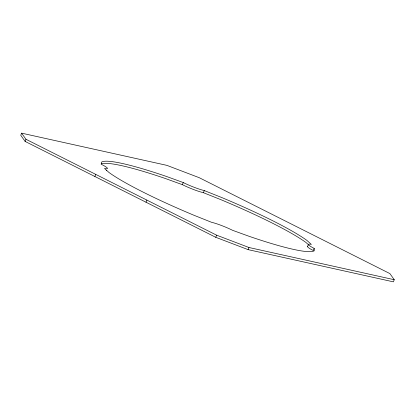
<?xml version="1.0" encoding="UTF-8"?>
<svg xmlns="http://www.w3.org/2000/svg" width="415" height="415" viewBox="0 0 415 415"><rect width="100%" height="100%" fill="white"/><g stroke="black" fill="none" stroke-linecap="round" stroke-linejoin="round"><path stroke-width="0.62" d="M21.611 133.153L20.75 135.28L25.118 141.416L215.748 237.297L248.103 249.633L393.389 281.847L394.25 279.72L389.882 273.584L199.252 177.703L166.897 165.367L21.611 133.153L25.979 139.29L216.609 235.17L248.964 247.506L394.25 279.72M25.118 141.416L25.979 139.29M94.853 176.489L95.72 174.362M146.007 202.219L146.874 200.092M101.063 164.039A115.567 13.482 22.1 0 1 165.72 178.632L182.403 184.68L183.269 182.553A16.455 1.919 22.1 0 0 204.289 190.573L221.574 197.473A115.567 13.482 22.1 0 1 306.83 240.352L311.359 244.425A16.455 1.919 22.1 0 0 314.197 248.409L314.254 250.779A115.567 13.482 22.1 0 1 249.28 236.368L232.597 230.32A16.455 1.919 22.1 0 0 211.572 222.3L194.287 215.401A115.567 13.482 22.1 0 1 109.031 172.521L104.502 168.449A16.455 1.919 22.1 0 0 101.665 164.465L101.608 162.094A115.567 13.482 22.1 0 1 166.586 176.505L183.269 182.553M182.403 184.68A16.455 1.919 22.1 0 0 203.428 192.7L204.289 190.573M215.748 237.297L216.609 235.17M248.103 249.633L248.964 247.506M307.531 246.603L308.392 244.477M314.197 248.409L313.335 250.536A16.455 1.919 22.1 0 1 307.645 246.386M203.428 192.7L220.713 199.599A115.567 13.482 22.1 0 1 305.969 242.479L308.687 244.923M106.468 170.202A16.455 1.919 22.1 0 1 106.494 170.741"/></g></svg>
